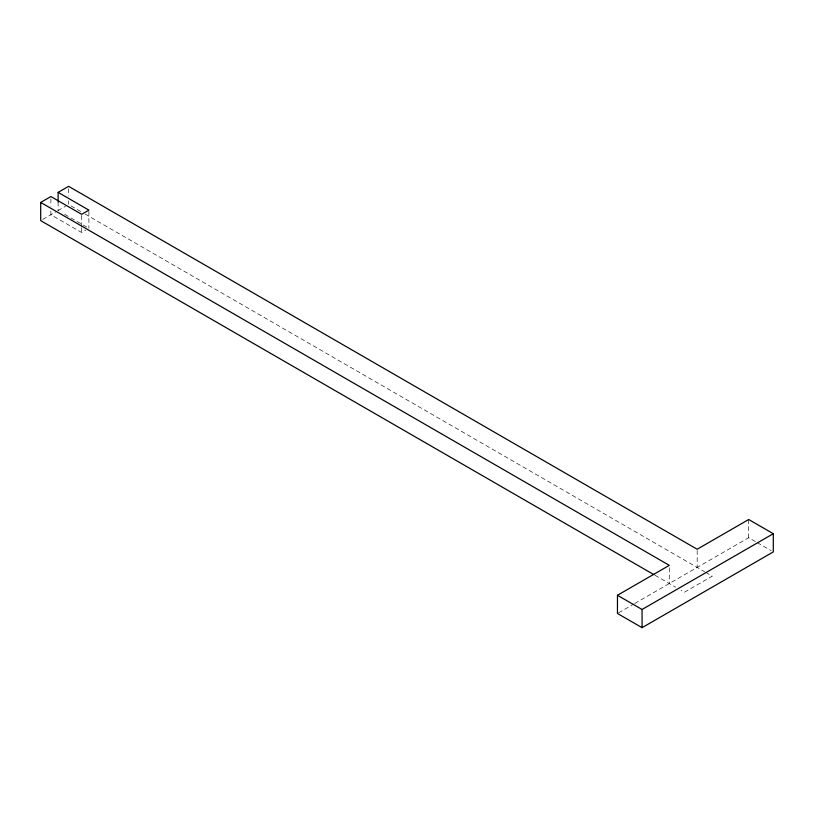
<?xml version="1.0" encoding="UTF-8"?>
<svg xmlns="http://www.w3.org/2000/svg" width="814" height="814" viewBox="0 0 814 814"><rect width="100%" height="100%" fill="white"/><g stroke="black" fill="none" stroke-linecap="round" stroke-linejoin="round"><path stroke-width="0.61" stroke-dasharray="4.07 3.05" d="M42.735 219.444L56.787 211.335M57.865 210.714L65.446 206.329M50.875 211.111L50.875 214.743L81.644 232.509L85.785 230.118M618.538 612.84L633.862 603.998M634.737 603.489L748.697 537.698L756.186 542.022M757.254 542.643L771.163 550.671M80.698 211.508L68.59 204.518L68.59 200.885M85.094 214.051L704.578 571.703M705.677 572.344L712.281 576.149L684.391 592.256L681.094 590.343M64.723 214.367L86.701 227.055M654.985 575.274L675.589 587.169M748.697 519.505L748.697 537.698M697.181 550.457L697.181 567.439M669.301 567.775L669.301 583.536M88.899 211.345L88.899 228.327M81.644 215.527L81.644 226.445M81.644 227.655L81.644 232.509M68.59 188.756L68.59 196.032M58.13 202.065L58.13 210.561M50.875 198.982L50.875 206.257"/><path stroke-width="1.22" d="M653.886 574.643L40.7 220.625L40.7 202.432L50.875 196.55L81.644 214.316L88.899 210.134L58.13 192.369L58.13 202.065M58.13 192.369L68.59 186.325L697.181 549.246L748.697 519.505L773.3 533.709L773.3 551.902L642.073 627.675L617.46 613.471L617.46 595.278L669.301 565.343L40.7 202.432M617.46 595.278L642.073 609.483L773.3 533.709M642.073 609.483L642.073 627.675"/></g></svg>
